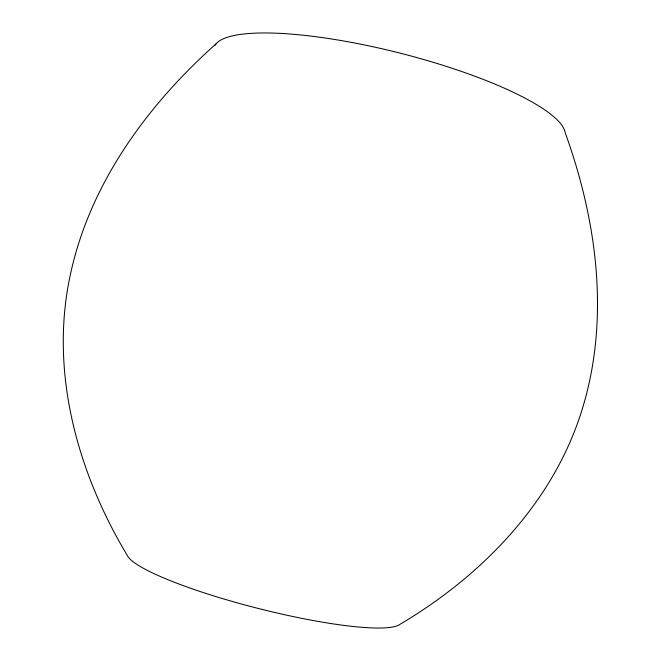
<?xml version="1.0" encoding="UTF-8"?>
<svg xmlns="http://www.w3.org/2000/svg" width="661" height="661" viewBox="0 0 661 661"><rect width="100%" height="100%" fill="white"/><g stroke="black" fill="none" stroke-linecap="round" stroke-linejoin="round"><path stroke-width="0.99" d="M216.056 43.857C147.263 105.19 89.566 183.857 70.206 275.397C49.41 371.986 77.469 472.607 127.466 555.761A141.669 22.011 14.2 0 0 259.666 608.806A141.669 22.011 14.2 0 0 399.822 624.414C483.241 575.103 555.752 500.088 583.366 405.358C609.839 315.751 596.47 219.245 565.188 132.696A181.081 40.536 14.2 0 0 396.468 52.227A181.081 40.536 14.2 0 0 214.916 45.477"/></g></svg>
